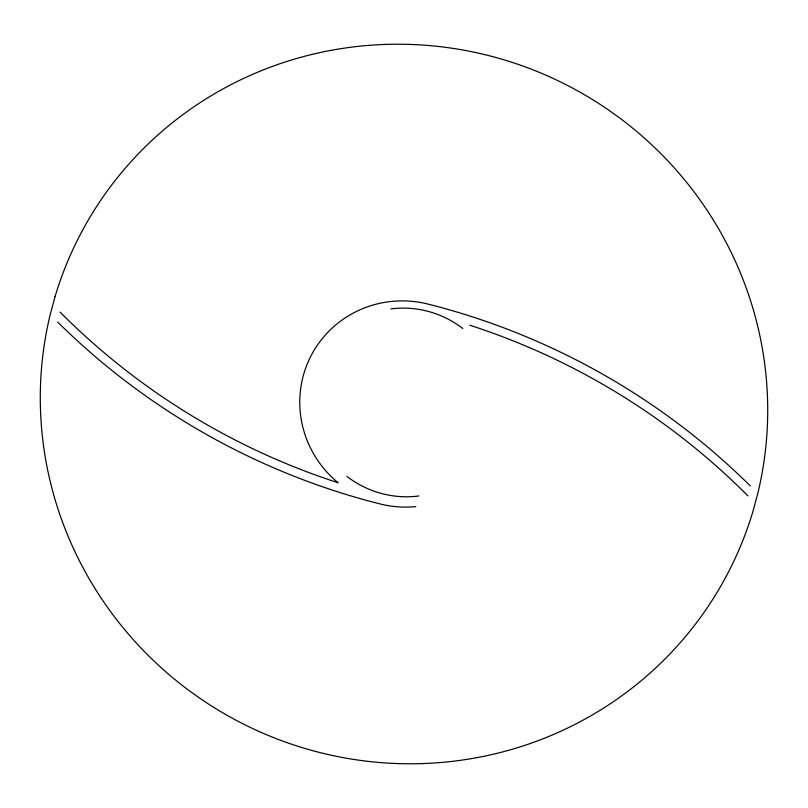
<?xml version="1.0" encoding="UTF-8"?>
<svg xmlns="http://www.w3.org/2000/svg" width="808" height="808" viewBox="0 0 808 808"><rect width="100%" height="100%" fill="white"/><g stroke="black" fill="none" stroke-linecap="round" stroke-linejoin="round"><path stroke-width="1.21" d="M390.86 308.939L392.264 308.737A95.809 93.88 28.8 0 1 422.089 309.969L426.978 311.07A95.809 93.88 28.8 0 1 462.792 328.513M418.847 495.95L417.453 496.152A95.809 93.88 28.8 0 1 387.618 494.92L382.739 493.819A95.809 93.88 28.8 0 1 346.915 476.377M415.787 506.596L412.343 506.909A104.717 102.616 28.8 0 1 379.821 503.879A689.85 676.003 28.8 0 1 59.267 323.634L57.701 322.079M469.822 325.22L474.71 326.816A680.932 667.267 28.8 0 1 747.026 494.991L747.905 495.88M750.299 485.921L748.733 484.366A689.85 676.003 28.8 0 0 428.179 304.121A104.717 102.616 28.8 0 0 395.657 301.091L390.234 301.576A104.717 102.616 28.8 0 0 304.01 373.175A104.717 102.616 28.8 0 0 336.421 481.356L338.178 482.78L333.29 481.184A680.932 667.267 28.8 0 1 60.974 313.009L60.095 312.12M55.106 296.455L50.207 314.565A365.398 358.065 28.8 0 0 310.403 750.026A365.398 358.065 28.8 0 0 752.894 511.545L757.793 493.435A365.398 358.065 28.8 0 0 497.597 57.974A365.398 358.065 28.8 0 0 55.106 296.455"/></g></svg>
